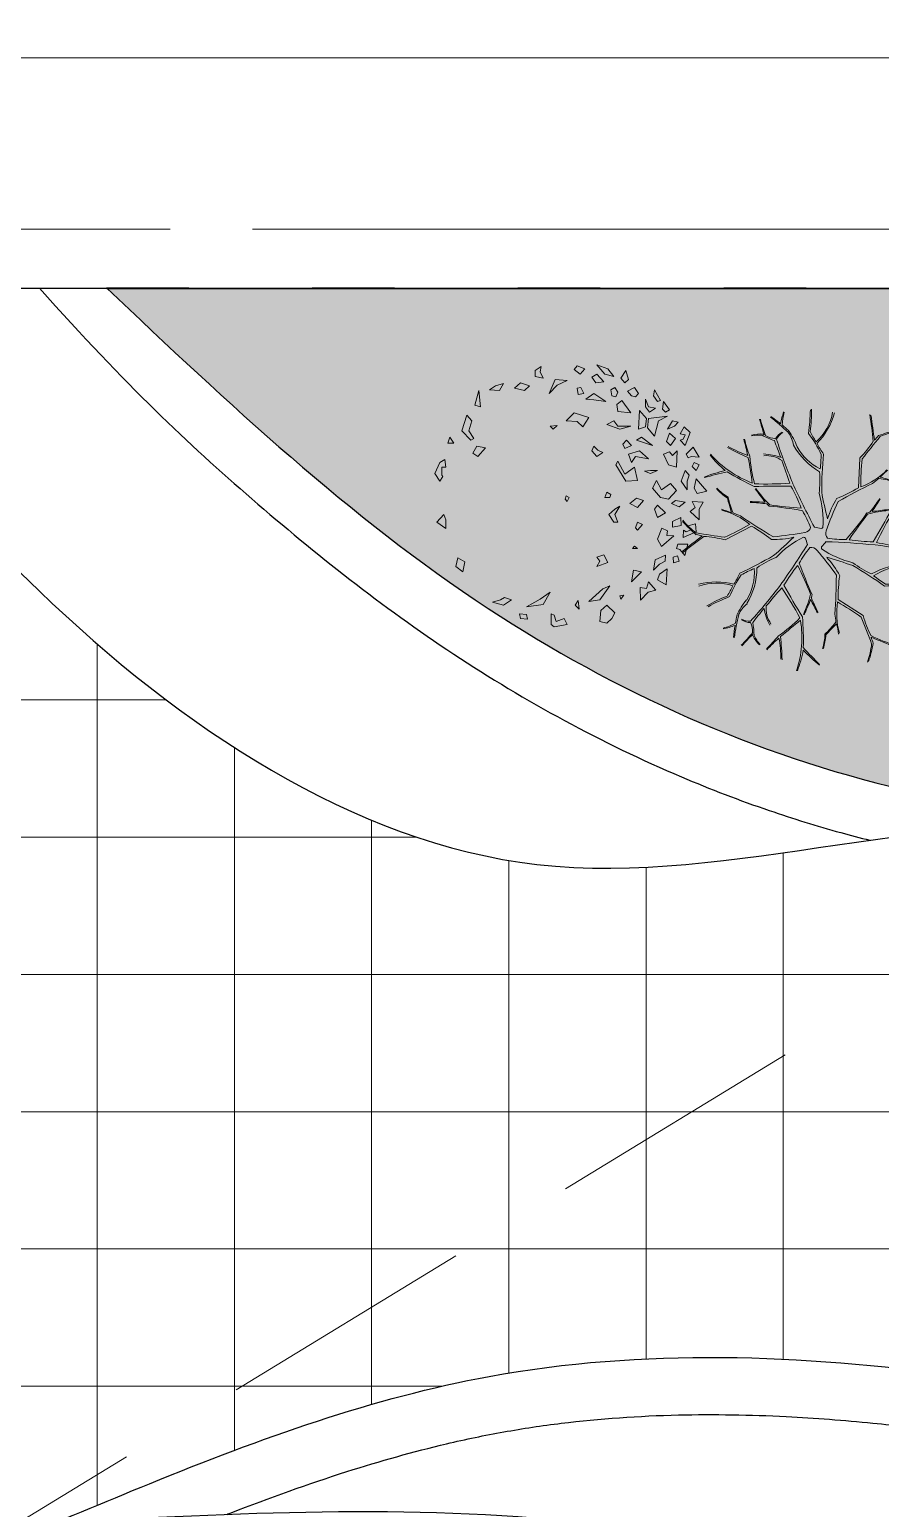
# Model space of a CAD drawing. Header units: inches. Extents: x -12 to 20935469, y -1604 to 24729220.
# Drawn here: x 20889617.7 to 20889692.1, y 24710626.2 to 24710755.5 of the extents above; entities that cross this region are included whole.
import ezdxf

# ---------------------------------------------------------------- set-up
doc = ezdxf.new("R2010")
doc.units = ezdxf.units.IN
doc.header["$LTSCALE"] = 0.03
doc.header["$MEASUREMENT"] = 0
for name, pattern in [('ACAD_ISO03W100', [30, 12, -18]), ('ACAD_ISO08W100', [36, 24, -3, 6, -3]), ('DASHED2', [0.375, 0.25, -0.125])]:
    doc.linetypes.add(name, pattern=pattern)
for name, color, linetype, lineweight in [('dimension', 250, 'Continuous', 0), ('Dot', 253, 'Continuous', 0), ('green_.25', 82, 'Continuous', 0), ('Grid Line', 252, 'Continuous', 18), ('Hatch', 253, 'Continuous', 15), ('hatch-1', 253, 'Continuous', 5), ('ILLUSTR-TREE', 74, 'Continuous', 0), ('wind.', 150, 'Continuous', 20)]:
    doc.layers.add(name, color=color, linetype=linetype, lineweight=lineweight)

# ---------------------------------------------------------------- blocks, each defined once
blk = doc.blocks.new('fff')
at = {"layer": 'Grid Line', "color": 252, "linetype": 'ACAD_ISO08W100', "lineweight": 9, "ltscale": 80, "true_color": 0x939598}
blk.add_line((20833096.95, 24724010.75), (20830726.15, 24724010.75), dxfattribs=at)
blk = doc.blocks.new('GRN1')
at = {"layer": 'ILLUSTR-TREE', "true_color": 0x30441d}
h = blk.add_hatch(color=89, dxfattribs=at)
h.paths.add_polyline_path([(0.2571, -0.0526), (0.2603, -0.0695), (0.2735, -0.0695), (0.2817, -0.0569), (0.2702, -0.059)])
h.paths.add_polyline_path([(0.2406, -0.0821), (0.2308, -0.0927), (0.2357, -0.1137), (0.2472, -0.1011)])
h.paths.add_polyline_path([(0.1897, 0.2148), (0.1848, 0.2064), (0.1914, 0.2), (0.2078, 0.2021)])
h.paths.add_polyline_path([(0.193, 0.1853), (0.1848, 0.1727), (0.1963, 0.1642), (0.2127, 0.1642), (0.1963, 0.1706)])
h.paths.add_polyline_path([(0.1864, 0.1053), (0.2012, 0.1032), (0.2094, 0.1137), (0.1831, 0.1327)])
h.paths.add_polyline_path([(0.2603, 0.0969), (0.2653, 0.0779), (0.285, 0.0611), (0.2768, 0.0842)])
h.paths.add_polyline_path([(0.2078, 0.08), (0.2242, 0.0547), (0.2127, 0.0379), (0.2111, 0.0547)])
h.paths.add_polyline_path([(0.2521, -0.0021), (0.2538, -0.0274), (0.2242, -0.04), (0.2423, -0.0232)])
h.paths.add_polyline_path([(0.2653, 0.0253), (0.2751, 0.0126), (0.2833, 0.019), (0.2768, 0.0358)])
h.paths.add_polyline_path([(0.2373, 0.0274), (0.2357, 0.019), (0.2226, 0.0211), (0.2242, 0.0337)])
h.paths.add_polyline_path([(0.2488, 0.0758), (0.2472, 0.059), (0.2587, 0.0505), (0.2653, 0.0611)])
h.paths.add_polyline_path([(0.2094, 0.1958), (0.2078, 0.1895), (0.2193, 0.1811), (0.2324, 0.1832)])
h.paths.add_polyline_path([(0.2291, 0.1263), (0.2193, 0.1348), (0.2176, 0.1432), (0.2242, 0.1495), (0.2373, 0.1411)])
h.paths.add_polyline_path([(0.2373, 0.099), (0.2275, 0.1053), (0.2176, 0.1011), (0.2193, 0.0927), (0.2324, 0.0905)])
h.paths.add_polyline_path([(0.2538, 0.1284), (0.2472, 0.12), (0.2571, 0.1116), (0.2735, 0.1221)])
h.paths.add_polyline_path([(0.1963, -0.1853), (0.1996, -0.1979), (0.2308, -0.1895)])
h.paths.add_polyline_path([(0.2456, -0.1369), (0.2308, -0.1453), (0.2324, -0.1663), (0.2406, -0.1537)])
h.paths.add_polyline_path([(0.0402, 0.1474), (0.0386, 0.1221), (0.0731, 0.1011), (0.0813, 0.1053), (0.0534, 0.12), (0.0682, 0.1411)])
h.paths.add_polyline_path([(0.0731, 0.278), (0.0616, 0.2716), (0.0698, 0.2632), (0.078, 0.2674)])
h.paths.add_polyline_path([(-0.2275, -0.0884), (-0.2226, -0.0526), (-0.1963, -0.0379), (-0.2111, -0.059)])
h.paths.add_polyline_path([(0.0205, 0.2527), (0.0386, 0.24), (0.0616, 0.2485), (0.0517, 0.2569), (0.0386, 0.2527)])
h.paths.add_polyline_path([(-0.2406, 0.099), (-0.2242, 0.0821), (-0.2357, 0.0695), (-0.2587, 0.0674), (-0.262, 0.0821), (-0.2521, 0.0927)])
h.paths.add_polyline_path([(-0.2324, 0.0232), (-0.2242, 0.0147), (-0.2143, 0.0211)])
h.paths.add_polyline_path([(-0.1307, 0.2358), (-0.1344, 0.2232), (-0.1226, 0.2231), (-0.1198, 0.2319)])
h.paths.add_polyline_path([(-0.1039, 0.2299), (-0.106, 0.2367), (-0.1191, 0.2474), (-0.0951, 0.2536), (-0.0951, 0.2327)])
h.paths.add_polyline_path([(-0.0555, 0.2396), (-0.0585, 0.2217), (-0.0467, 0.2215), (-0.0384, 0.2388)])
h.paths.add_polyline_path([(-0.0771, 0.224), (-0.1, 0.1981), (-0.0846, 0.1897), (-0.0609, 0.1985), (-0.0663, 0.2109), (-0.0766, 0.2096)])
h.paths.add_polyline_path([(-0.216, 0.0442), (-0.2127, 0.0674), (-0.1831, 0.0884), (-0.1897, 0.0737)])
h.paths.add_polyline_path([(-0.1421, 0.0611), (-0.1339, 0.0842), (-0.1174, 0.0758), (-0.1224, 0.0611), (-0.1306, 0.0674)])
h.paths.add_polyline_path([(-0.1812, 0.2081), (-0.1707, 0.1899), (-0.1581, 0.1935), (-0.1472, 0.2104)])
h.paths.add_polyline_path([(-0.2132, 0.1534), (-0.187, 0.1527), (-0.1886, 0.166), (-0.1749, 0.1708), (-0.1924, 0.186), (-0.1969, 0.1696)])
h.paths.add_polyline_path([(-0.15, 0.1808), (-0.1283, 0.1846), (-0.118, 0.2068), (-0.1309, 0.2058), (-0.1372, 0.1936)])
h.paths.add_polyline_path([(-0.1536, 0.1558), (-0.1749, 0.1348), (-0.1503, 0.139)])
h.paths.add_polyline_path([(-0.1043, 0.1474), (-0.1043, 0.1369), (-0.0994, 0.1411)])
h.paths.add_polyline_path([(-0.2028, 0.1179), (-0.2111, 0.1116), (-0.2045, 0.1095)])
h.paths.add_polyline_path([(-0.0205, 0.099), (-0.032, 0.0863), (-0.0485, 0.0969), (-0.0485, 0.1053), (-0.032, 0.099), (-0.014, 0.1095)])
h.paths.add_polyline_path([(0.0189, 0.2295), (0.0008, 0.2127), (0.0041, 0.1958), (0.0238, 0.179), (0.0402, 0.1874), (0.0205, 0.1979), (0.0337, 0.2169)])
h.paths.add_polyline_path([(-0.0287, 0.2064), (-0.0386, 0.1895), (-0.0205, 0.1832), (-0.0123, 0.1895)])
h.paths.add_polyline_path([(-0.0534, 0.1579), (-0.0649, 0.1474), (-0.06, 0.1432), (-0.0485, 0.1474)])
h.paths.add_polyline_path([(0.0178, 0.294), (0.0123, 0.2737), (0.0238, 0.2674), (0.0435, 0.2716)])
h.paths.add_polyline_path([(-0.0435, 0.278), (-0.0255, 0.259), (-0.0172, 0.2695), (-0.0041, 0.2632), (-0.0057, 0.2864), (-0.0205, 0.278)])
h.paths.add_polyline_path([(-0.0808, 0.244), (-0.0685, 0.2712), (-0.0515, 0.2704), (-0.056, 0.254), (-0.0646, 0.2603), (-0.0686, 0.2503), (-0.0653, 0.2447)])
h.paths.add_polyline_path([(0.0041, 0.0021), (-0.0041, -0.0021), (0.0008, -0.0063), (0.0074, -0.0042)])
h.paths.add_polyline_path([(0.0041, 0.0884), (0.0107, 0.0905), (0.0156, 0.0821), (0.0041, 0.0779)])
h.paths.add_polyline_path([(-0.0025, 0.16), (-0.0172, 0.1474), (-0.009, 0.1306), (0.0025, 0.1453)])
h.paths.add_polyline_path([(-0.0057, 0.2485), (-0.0156, 0.2358), (-0.009, 0.219), (-0.0025, 0.2274)])
h.paths.add_polyline_path([(0.0616, 0.1895), (0.055, 0.1748), (0.06, 0.1621), (0.0616, 0.1748)])
h.paths.add_polyline_path([(0.1634, 0.2337), (0.1552, 0.2253), (0.1486, 0.2106), (0.1667, 0.2211)])
h.paths.add_polyline_path([(0.1552, 0.1327), (0.1486, 0.1095), (0.1585, 0.0821), (0.1667, 0.0969), (0.1552, 0.1053)])
h.paths.add_polyline_path([(0.0994, 0.0737), (0.0912, 0.0611), (0.1027, 0.0505), (0.1125, 0.0547), (0.1043, 0.0632)])
h.paths.add_polyline_path([(0.1569, -0.0232), (0.1486, -0.0316), (0.1552, -0.0379)])
h.paths.add_polyline_path([(0.1536, 0.0316), (0.1651, 0.019), (0.1667, -0.0042), (0.1831, 0.0126), (0.1733, 0.0442)])
h.paths.add_polyline_path([(0.1027, 0.2316), (0.0682, 0.2295), (0.0731, 0.2127), (0.0961, 0.2021), (0.101, 0.2148), (0.0928, 0.2211)])
h.paths.add_polyline_path([(0.1289, 0.2274), (0.1142, 0.2169), (0.1224, 0.2085), (0.1404, 0.2148)])
h.paths.add_polyline_path([(0.0862, 0.1706), (0.0912, 0.1432), (0.078, 0.1348), (0.0961, 0.1284), (0.1027, 0.1516)])
h.paths.add_polyline_path([(0.1339, 0.1832), (0.1667, 0.1916), (0.1766, 0.2106), (0.1716, 0.1706), (0.1519, 0.1685)])
h.paths.add_polyline_path([(0.1257, 0.1453), (0.1142, 0.179), (0.1322, 0.1558)])
h.paths.add_polyline_path([(0.1536, 0.1642), (0.1486, 0.1495), (0.1881, 0.1516), (0.1716, 0.1663)])
h.paths.add_polyline_path([(0.1142, 0.1348), (0.1076, 0.12), (0.1174, 0.1158), (0.1257, 0.1242)])
h.paths.add_polyline_path([(0.0879, 0.2548), (0.0912, 0.2611), (0.0895, 0.278), (0.1109, 0.2653), (0.0961, 0.2506)])
h.paths.add_polyline_path([(0.1142, 0.2485), (0.1421, 0.259), (0.1536, 0.2464), (0.1388, 0.2379), (0.1371, 0.2485), (0.1273, 0.2443), (0.1257, 0.2379)])
h.paths.add_polyline_path([(-0.2521, -0.0084), (-0.2653, -0.0021), (-0.2702, -0.0295), (-0.2653, -0.0358), (-0.2423, -0.0358), (-0.2456, -0.0295), (-0.2587, -0.0253)])
h.paths.add_polyline_path([(-0.2538, -0.0863), (-0.2439, -0.0884), (-0.2423, -0.1032), (-0.2521, -0.1011)])
h.paths.add_polyline_path([(0.055, -0.2822), (0.0386, -0.2716), (0.0485, -0.2653), (0.0517, -0.2674), (0.0682, -0.2674), (0.0682, -0.259), (0.0846, -0.2611), (0.078, -0.2716)])
h.paths.add_polyline_path([(-0.1322, -0.219), (-0.1536, -0.2232), (-0.1421, -0.2379), (-0.124, -0.2337)])
h.paths.add_polyline_path([(-0.2176, -0.16), (-0.2242, -0.1369), (-0.2127, -0.12), (-0.2078, -0.1348), (-0.2127, -0.1432)])
h.paths.add_polyline_path([(-0.0485, -0.278), (-0.0616, -0.259), (-0.0435, -0.259), (-0.032, -0.2632)])
h.paths.add_polyline_path([(0.1289, -0.2), (0.1257, -0.2064), (0.1454, -0.2253), (0.1782, -0.2148), (0.1667, -0.2043), (0.1454, -0.2106)])
h.paths.add_polyline_path([(0.1191, -0.2548), (0.1322, -0.2506), (0.1191, -0.2422)])
h.paths.add_polyline_path([(0.1092, -0.1748), (0.0912, -0.1916), (0.0977, -0.2021), (0.1125, -0.1937)])
at = {"layer": 'ILLUSTR-TREE', "color": 89, "true_color": 0x30441d}
for p, q in [((-0.0057, 0.2864), (-0.0205, 0.278)), ((-0.0041, 0.2632), (-0.0057, 0.2864)), ((0.0178, 0.294), (0.0123, 0.2737)), ((0.0435, 0.2716), (0.0178, 0.294)), ((-0.1191, 0.2474), (-0.0951, 0.2536)), ((-0.0951, 0.2536), (-0.0951, 0.2327)), ((-0.0808, 0.244), (-0.0685, 0.2712)), ((-0.0646, 0.2603), (-0.0686, 0.2503)), ((-0.0685, 0.2712), (-0.0515, 0.2704)), ((-0.056, 0.254), (-0.0646, 0.2603)), ((-0.0515, 0.2704), (-0.056, 0.254)), ((-0.0205, 0.278), (-0.0435, 0.278)), ((-0.0435, 0.278), (-0.0255, 0.259)), ((-0.0255, 0.259), (-0.0172, 0.2695)), ((-0.0172, 0.2695), (-0.0041, 0.2632)), ((0.0123, 0.2737), (0.0238, 0.2674)), ((0.0386, 0.2527), (0.0205, 0.2527)), ((0.0205, 0.2527), (0.0386, 0.24)), ((0.0238, 0.2674), (0.0435, 0.2716)), ((0.0517, 0.2569), (0.0386, 0.2527)), ((0.0616, 0.2485), (0.0517, 0.2569)), ((0.0731, 0.278), (0.0616, 0.2716)), ((0.0616, 0.2716), (0.0698, 0.2632)), ((0.0698, 0.2632), (0.078, 0.2674)), ((0.078, 0.2674), (0.0731, 0.278)), ((0.0879, 0.2548), (0.0912, 0.2611)), ((0.0961, 0.2506), (0.0879, 0.2548)), ((0.0895, 0.278), (0.1109, 0.2653)), ((0.0912, 0.2611), (0.0895, 0.278)), ((0.1109, 0.2653), (0.0961, 0.2506)), ((0.1142, 0.2485), (0.1421, 0.259)), ((0.1421, 0.259), (0.1536, 0.2464)), ((-0.1307, 0.2358), (-0.1344, 0.2232)), ((-0.1344, 0.2232), (-0.1226, 0.2231)), ((-0.1198, 0.2319), (-0.1307, 0.2358)), ((-0.1226, 0.2231), (-0.1198, 0.2319)), ((-0.106, 0.2367), (-0.1191, 0.2474)), ((-0.1039, 0.2299), (-0.106, 0.2367)), ((-0.0951, 0.2327), (-0.1039, 0.2299)), ((-0.0771, 0.224), (-0.1, 0.1981)), ((-0.0653, 0.2447), (-0.0808, 0.244)), ((-0.0766, 0.2096), (-0.0771, 0.224)), ((-0.0686, 0.2503), (-0.0653, 0.2447)), ((-0.0555, 0.2396), (-0.0585, 0.2217)), ((-0.0585, 0.2217), (-0.0467, 0.2215)), ((-0.0384, 0.2388), (-0.0555, 0.2396)), ((-0.0467, 0.2215), (-0.0384, 0.2388)), ((-0.0057, 0.2485), (-0.0156, 0.2358)), ((-0.0156, 0.2358), (-0.009, 0.219)), ((-0.009, 0.219), (-0.0025, 0.2274)), ((-0.0025, 0.2274), (-0.0057, 0.2485)), ((0.0189, 0.2295), (0.0008, 0.2127)), ((0.0337, 0.2169), (0.0189, 0.2295)), ((0.0386, 0.24), (0.0616, 0.2485)), ((0.1027, 0.2316), (0.0682, 0.2295)), ((0.0682, 0.2295), (0.0731, 0.2127)), ((0.0928, 0.2211), (0.1027, 0.2316)), ((0.101, 0.2148), (0.0928, 0.2211)), ((0.1257, 0.2379), (0.1142, 0.2485)), ((0.1289, 0.2274), (0.1142, 0.2169)), ((0.1273, 0.2443), (0.1257, 0.2379)), ((0.1371, 0.2485), (0.1273, 0.2443)), ((0.1404, 0.2148), (0.1289, 0.2274)), ((0.1388, 0.2379), (0.1371, 0.2485)), ((0.1536, 0.2464), (0.1388, 0.2379)), ((0.1552, 0.2253), (0.1486, 0.2106)), ((0.1486, 0.2106), (0.1667, 0.2211)), ((0.1634, 0.2337), (0.1552, 0.2253)), ((0.1667, 0.2211), (0.1634, 0.2337)), ((-0.1472, 0.2104), (-0.1812, 0.2081)), ((-0.1812, 0.2081), (-0.1707, 0.1899)), ((-0.1707, 0.1899), (-0.1581, 0.1935)), ((-0.1581, 0.1935), (-0.1472, 0.2104)), ((-0.1372, 0.1936), (-0.15, 0.1808)), ((-0.1309, 0.2058), (-0.1372, 0.1936)), ((-0.118, 0.2068), (-0.1309, 0.2058)), ((-0.1283, 0.1846), (-0.118, 0.2068)), ((-0.1, 0.1981), (-0.0846, 0.1897)), ((-0.0846, 0.1897), (-0.0609, 0.1985)), ((-0.0663, 0.2109), (-0.0766, 0.2096)), ((-0.0609, 0.1985), (-0.0663, 0.2109)), ((-0.0287, 0.2064), (-0.0386, 0.1895)), ((-0.0386, 0.1895), (-0.0205, 0.1832)), ((-0.0123, 0.1895), (-0.0287, 0.2064)), ((-0.0205, 0.1832), (-0.0123, 0.1895)), ((0.0008, 0.2127), (0.0041, 0.1958)), ((0.0041, 0.1958), (0.0238, 0.179)), ((0.0205, 0.1979), (0.0337, 0.2169)), ((0.0402, 0.1874), (0.0205, 0.1979)), ((0.0616, 0.1895), (0.055, 0.1748)), ((0.0616, 0.1748), (0.0616, 0.1895)), ((0.0731, 0.2127), (0.0961, 0.2021)), ((0.0961, 0.2021), (0.101, 0.2148)), ((0.1142, 0.2169), (0.1224, 0.2085)), ((0.1224, 0.2085), (0.1404, 0.2148)), ((0.1339, 0.1832), (0.1667, 0.1916)), ((0.1667, 0.1916), (0.1766, 0.2106)), ((0.1766, 0.2106), (0.1716, 0.1706)), ((0.1897, 0.2148), (0.1848, 0.2064)), ((0.1848, 0.2064), (0.1914, 0.2)), ((0.2078, 0.2021), (0.1897, 0.2148)), ((0.1914, 0.2), (0.2078, 0.2021)), ((0.2094, 0.1958), (0.2078, 0.1895)), ((0.2078, 0.1895), (0.2193, 0.1811)), ((0.2324, 0.1832), (0.2094, 0.1958)), ((-0.1969, 0.1696), (-0.2132, 0.1534)), ((-0.1924, 0.186), (-0.1969, 0.1696)), ((-0.1749, 0.1708), (-0.1924, 0.186)), ((-0.1886, 0.166), (-0.1749, 0.1708)), ((-0.187, 0.1527), (-0.1886, 0.166)), ((-0.15, 0.1808), (-0.1283, 0.1846)), ((-0.0534, 0.1579), (-0.0649, 0.1474)), ((-0.0485, 0.1474), (-0.0534, 0.1579)), ((-0.0025, 0.16), (-0.0172, 0.1474)), ((0.0025, 0.1453), (-0.0025, 0.16)), ((0.0238, 0.179), (0.0402, 0.1874)), ((0.055, 0.1748), (0.06, 0.1621)), ((0.06, 0.1621), (0.0616, 0.1748)), ((0.1027, 0.1516), (0.0862, 0.1706)), ((0.0862, 0.1706), (0.0912, 0.1432)), ((0.1142, 0.179), (0.1322, 0.1558)), ((0.1257, 0.1453), (0.1142, 0.179)), ((0.1519, 0.1685), (0.1339, 0.1832)), ((0.1536, 0.1642), (0.1486, 0.1495)), ((0.1716, 0.1706), (0.1519, 0.1685)), ((0.1716, 0.1663), (0.1536, 0.1642)), ((0.1881, 0.1516), (0.1716, 0.1663)), ((0.193, 0.1853), (0.1848, 0.1727)), ((0.1848, 0.1727), (0.1963, 0.1642)), ((0.1963, 0.1706), (0.193, 0.1853)), ((0.2127, 0.1642), (0.1963, 0.1706)), ((0.1963, 0.1642), (0.2127, 0.1642)), ((0.2193, 0.1811), (0.2324, 0.1832)), ((-0.2132, 0.1534), (-0.187, 0.1527)), ((-0.1536, 0.1558), (-0.1749, 0.1348)), ((-0.1749, 0.1348), (-0.1503, 0.139)), ((-0.1503, 0.139), (-0.1536, 0.1558)), ((-0.0994, 0.1411), (-0.1043, 0.1474)), ((-0.1043, 0.1474), (-0.1043, 0.1369)), ((-0.1043, 0.1369), (-0.0994, 0.1411)), ((-0.0649, 0.1474), (-0.06, 0.1432)), ((-0.06, 0.1432), (-0.0485, 0.1474)), ((-0.0172, 0.1474), (-0.009, 0.1306)), ((-0.009, 0.1306), (0.0025, 0.1453)), ((0.0402, 0.1474), (0.0386, 0.1221)), ((0.0682, 0.1411), (0.0402, 0.1474)), ((0.0534, 0.12), (0.0682, 0.1411)), ((0.0912, 0.1432), (0.078, 0.1348)), ((0.078, 0.1348), (0.0961, 0.1284)), ((0.0961, 0.1284), (0.1027, 0.1516)), ((0.1142, 0.1348), (0.1076, 0.12)), ((0.1257, 0.1242), (0.1142, 0.1348)), ((0.1322, 0.1558), (0.1257, 0.1453)), ((0.1486, 0.1495), (0.1881, 0.1516)), ((0.1552, 0.1327), (0.1486, 0.1095)), ((0.1552, 0.1053), (0.1552, 0.1327)), ((0.2094, 0.1137), (0.1831, 0.1327)), ((0.1831, 0.1327), (0.1864, 0.1053)), ((0.2176, 0.1432), (0.2242, 0.1495)), ((0.2193, 0.1348), (0.2176, 0.1432)), ((0.2291, 0.1263), (0.2193, 0.1348)), ((0.2242, 0.1495), (0.2373, 0.1411)), ((0.2373, 0.1411), (0.2291, 0.1263)), ((0.2538, 0.1284), (0.2472, 0.12)), ((0.2735, 0.1221), (0.2538, 0.1284)), ((-0.2521, 0.0927), (-0.2406, 0.099)), ((-0.2406, 0.099), (-0.2242, 0.0821)), ((-0.2028, 0.1179), (-0.2111, 0.1116)), ((-0.2111, 0.1116), (-0.2045, 0.1095)), ((-0.2045, 0.1095), (-0.2028, 0.1179)), ((-0.0485, 0.1053), (-0.032, 0.099)), ((-0.0485, 0.0969), (-0.0485, 0.1053)), ((-0.032, 0.0863), (-0.0485, 0.0969)), ((-0.032, 0.099), (-0.014, 0.1095)), ((-0.0205, 0.099), (-0.032, 0.0863)), ((-0.014, 0.1095), (-0.0205, 0.099)), ((0.0386, 0.1221), (0.0731, 0.1011)), ((0.0813, 0.1053), (0.0534, 0.12)), ((0.0731, 0.1011), (0.0813, 0.1053)), ((0.1076, 0.12), (0.1174, 0.1158)), ((0.1174, 0.1158), (0.1257, 0.1242)), ((0.1486, 0.1095), (0.1585, 0.0821)), ((0.1667, 0.0969), (0.1552, 0.1053)), ((0.1585, 0.0821), (0.1667, 0.0969)), ((0.1864, 0.1053), (0.2012, 0.1032)), ((0.2012, 0.1032), (0.2094, 0.1137)), ((0.2275, 0.1053), (0.2176, 0.1011)), ((0.2176, 0.1011), (0.2193, 0.0927)), ((0.2373, 0.099), (0.2275, 0.1053)), ((0.2324, 0.0905), (0.2373, 0.099)), ((0.2472, 0.12), (0.2571, 0.1116)), ((0.2571, 0.1116), (0.2735, 0.1221)), ((0.2768, 0.0842), (0.2603, 0.0969)), ((0.2603, 0.0969), (0.2653, 0.0779)), ((-0.262, 0.0821), (-0.2521, 0.0927)), ((-0.2587, 0.0674), (-0.262, 0.0821)), ((-0.2357, 0.0695), (-0.2587, 0.0674)), ((-0.2242, 0.0821), (-0.2357, 0.0695)), ((-0.1897, 0.0737), (-0.216, 0.0442)), ((-0.216, 0.0442), (-0.2127, 0.0674)), ((-0.2127, 0.0674), (-0.1831, 0.0884)), ((-0.1831, 0.0884), (-0.1897, 0.0737)), ((-0.1421, 0.0611), (-0.1339, 0.0842)), ((-0.1306, 0.0674), (-0.1421, 0.0611)), ((-0.1339, 0.0842), (-0.1174, 0.0758)), ((-0.1224, 0.0611), (-0.1306, 0.0674)), ((-0.1174, 0.0758), (-0.1224, 0.0611)), ((0.0041, 0.0884), (0.0107, 0.0905)), ((0.0041, 0.0779), (0.0041, 0.0884)), ((0.0156, 0.0821), (0.0041, 0.0779)), ((0.0107, 0.0905), (0.0156, 0.0821)), ((0.0994, 0.0737), (0.0912, 0.0611)), ((0.1043, 0.0632), (0.0994, 0.0737)), ((0.1125, 0.0547), (0.1043, 0.0632)), ((0.2111, 0.0547), (0.2078, 0.08)), ((0.2078, 0.08), (0.2242, 0.0547)), ((0.2193, 0.0927), (0.2324, 0.0905)), ((0.2488, 0.0758), (0.2472, 0.059)), ((0.2653, 0.0611), (0.2488, 0.0758)), ((0.2653, 0.0779), (0.285, 0.0611)), ((0.285, 0.0611), (0.2768, 0.0842)), ((0.0912, 0.0611), (0.1027, 0.0505)), ((0.1027, 0.0505), (0.1125, 0.0547)), ((0.1733, 0.0442), (0.1536, 0.0316)), ((0.1536, 0.0316), (0.1651, 0.019)), ((0.1831, 0.0126), (0.1733, 0.0442)), ((0.2127, 0.0379), (0.2111, 0.0547)), ((0.2242, 0.0547), (0.2127, 0.0379)), ((0.2226, 0.0211), (0.2242, 0.0337)), ((0.2242, 0.0337), (0.2373, 0.0274)), ((0.2472, 0.059), (0.2587, 0.0505)), ((0.2587, 0.0505), (0.2653, 0.0611)), ((0.2768, 0.0358), (0.2653, 0.0253)), ((0.2833, 0.019), (0.2768, 0.0358)), ((-0.2143, 0.0211), (-0.2324, 0.0232)), ((-0.2324, 0.0232), (-0.2242, 0.0147)), ((-0.2242, 0.0147), (-0.2143, 0.0211)), ((0.0041, 0.0021), (-0.0041, -0.0021)), ((0.0074, -0.0042), (0.0041, 0.0021)), ((0.1651, 0.019), (0.1667, -0.0042)), ((0.1667, -0.0042), (0.1831, 0.0126)), ((0.2357, 0.019), (0.2226, 0.0211)), ((0.2373, 0.0274), (0.2357, 0.019)), ((0.2653, 0.0253), (0.2751, 0.0126)), ((0.2751, 0.0126), (0.2833, 0.019)), ((-0.2653, -0.0021), (-0.2702, -0.0295)), ((-0.2702, -0.0295), (-0.2653, -0.0358)), ((-0.2521, -0.0084), (-0.2653, -0.0021)), ((-0.2587, -0.0253), (-0.2521, -0.0084)), ((-0.2456, -0.0295), (-0.2587, -0.0253)), ((-0.2423, -0.0358), (-0.2456, -0.0295)), ((-0.0041, -0.0021), (0.0008, -0.0063)), ((0.0008, -0.0063), (0.0074, -0.0042)), ((0.1569, -0.0232), (0.1486, -0.0316)), ((0.1552, -0.0379), (0.1569, -0.0232)), ((0.2242, -0.04), (0.2423, -0.0232)), ((0.2538, -0.0274), (0.2242, -0.04)), ((0.2423, -0.0232), (0.2521, -0.0021)), ((0.2521, -0.0021), (0.2538, -0.0274)), ((-0.2653, -0.0358), (-0.2423, -0.0358)), ((-0.2275, -0.0884), (-0.2226, -0.0526)), ((-0.2111, -0.059), (-0.2275, -0.0884)), ((-0.2226, -0.0526), (-0.1963, -0.0379)), ((-0.1963, -0.0379), (-0.2111, -0.059)), ((0.1486, -0.0316), (0.1552, -0.0379)), ((0.2702, -0.059), (0.2571, -0.0526)), ((0.2571, -0.0526), (0.2603, -0.0695)), ((0.2817, -0.0569), (0.2702, -0.059)), ((0.2735, -0.0695), (0.2817, -0.0569)), ((-0.2521, -0.1011), (-0.2538, -0.0863)), ((-0.2538, -0.0863), (-0.2439, -0.0884)), ((-0.2439, -0.0884), (-0.2423, -0.1032)), ((0.2406, -0.0821), (0.2308, -0.0927)), ((0.2308, -0.0927), (0.2357, -0.1137)), ((0.2472, -0.1011), (0.2406, -0.0821)), ((0.2603, -0.0695), (0.2735, -0.0695)), ((-0.2423, -0.1032), (-0.2521, -0.1011)), ((-0.2242, -0.1369), (-0.2127, -0.12)), ((-0.2127, -0.12), (-0.2078, -0.1348)), ((0.2357, -0.1137), (0.2472, -0.1011)), ((-0.2176, -0.16), (-0.2242, -0.1369)), ((-0.2127, -0.1432), (-0.2176, -0.16)), ((-0.2078, -0.1348), (-0.2127, -0.1432)), ((0.2456, -0.1369), (0.2308, -0.1453)), ((0.2308, -0.1453), (0.2324, -0.1663)), ((0.2324, -0.1663), (0.2406, -0.1537)), ((0.2406, -0.1537), (0.2456, -0.1369)), ((0.1092, -0.1748), (0.0912, -0.1916)), ((0.1125, -0.1937), (0.1092, -0.1748)), ((0.2308, -0.1895), (0.1963, -0.1853)), ((0.1963, -0.1853), (0.1996, -0.1979)), ((-0.1322, -0.219), (-0.1536, -0.2232)), ((-0.124, -0.2337), (-0.1322, -0.219)), ((0.0912, -0.1916), (0.0977, -0.2021)), ((0.0977, -0.2021), (0.1125, -0.1937)), ((0.1289, -0.2), (0.1257, -0.2064)), ((0.1257, -0.2064), (0.1454, -0.2253)), ((0.1454, -0.2106), (0.1289, -0.2)), ((0.1667, -0.2043), (0.1454, -0.2106)), ((0.1454, -0.2253), (0.1782, -0.2148)), ((0.1782, -0.2148), (0.1667, -0.2043)), ((0.1996, -0.1979), (0.2308, -0.1895)), ((-0.1536, -0.2232), (-0.1421, -0.2379)), ((-0.1421, -0.2379), (-0.124, -0.2337)), ((0.1191, -0.2422), (0.1191, -0.2548)), ((0.1322, -0.2506), (0.1191, -0.2422)), ((0.1191, -0.2548), (0.1322, -0.2506)), ((-0.0616, -0.259), (-0.0435, -0.259)), ((-0.0485, -0.278), (-0.0616, -0.259)), ((-0.032, -0.2632), (-0.0485, -0.278)), ((-0.0435, -0.259), (-0.032, -0.2632)), ((0.0386, -0.2716), (0.0485, -0.2653)), ((0.055, -0.2822), (0.0386, -0.2716)), ((0.0485, -0.2653), (0.0517, -0.2674)), ((0.0517, -0.2674), (0.0682, -0.2674)), ((0.078, -0.2716), (0.055, -0.2822)), ((0.0682, -0.259), (0.0846, -0.2611)), ((0.0682, -0.2674), (0.0682, -0.259)), ((0.0846, -0.2611), (0.078, -0.2716))]:
    blk.add_line(p, q, dxfattribs=at)
blk = doc.blocks.new('T13')
for p, q in [((0.428, 0.593), (0.428, 0.593)), ((0.564, 0.201), (0.708, 0.425)), ((-0.438, 0.382), (-0.704, 0.395)), ((-0.709, 0.069), (-0.709, 0.068)), ((0.313, -0.654), (0.314, -0.654))]:
    blk.add_line(p, q)
blk.add_lwpolyline([(0.427, -1.05, -0.126142), (0.426, -0.734, 0.03539), (0.327, -0.681, 0.025442), (0.171, -0.378, 0.018467), (0.006, -0.197, -0.070709), (0.025, -0.398, 0.036684), (-0.094, -0.576), (0.029, -0.813, 0.055374), (-0.001, -1.003, 0.015419), (0.146, -1.196, 0.015419)], format="xyb")
for centre, radius, start, end in [((0.544, 1.271), 0.997, 188.7058, 199.8279), ((0.487, 1.309), 0.939, 191.4363, 219.4054), ((2.092, 2.555), 2.776, 211.5979, 215.8713), ((0.608, 1.597), 0.999, 209.5693, 220.5893), ((-1.992, 1.559), 1.94, 341.6031, 346.0626), ((1.959, 0.54), 2.134, 165.0867, 169.3971), ((-0.172, 0.689), 0.417, 57.2831, 70.5415), ((-0.101, 0.801), 0.295, 55.7919, 76.1738), ((-2.445, 1.733), 2.609, 344.4829, 347.6524), ((1.593, 0.768), 1.537, 164.7926, 170.4991), ((-1.853, 0.308), 2.214, 16.7515, 22.1702), ((-1.336, 0.436), 1.696, 21.0828, 24.7967), ((1.08, 0.32), 1.105, 133.2252, 138.9211), ((0.637, 0.8), 0.446, 134.2559, 149.009), ((-0.867, -0.717), 1.716, 73.986, 80.5441), ((-1.66, -3.154), 4.262, 72.5672, 75.4116), ((-4.885, 2.598), 5.014, 337.9162, 340.5525), ((1.254, 0.291), 1.533, 155.2685, 164.6643), ((0.545, 1.325), 0.568, 210.069, 222.0712), ((0.275, 1.142), 0.231, 204.7952, 206.8355), ((-0.132, 0.758), 0.348, 54.0156, 54.654), ((4.614, -0.037), 4.575, 167.6308, 172.856), ((0.255, 1.121), 0.203, 209.038, 235.4044), ((-7.207, 2.044), 7.413, 350.2155, 351.4641), ((0.215, 0.819), 0.155, 87.3146, 119.155), ((0.229, 0.82), 0.148, 91.5584, 124.1588), ((-0.004, 0.92), 0.273, 339.3563, 5.467), ((0.931, 1.199), 0.697, 194.0874, 200.3062), ((-0.322, 0.9), 0.603, 349.9787, 5.4953), ((-1.136, 2.054), 1.969, 322.1847, 328.3706), ((-0.499, 1.607), 1.205, 321.3001, 330.841), ((-0.115, 0.911), 0.434, 190.6007, 207.3466), ((-0.185, 0.898), 0.356, 190.4335, 211.331), ((2.195, 2.326), 2.94, 208.7548, 214.1059), ((-0.133, 0.647), 0.251, 24.7539, 64.6899), ((-0.348, 0.394), 0.593, 40.7586, 56.4721), ((0.897, 0.817), 0.645, 179.3917, 209.4521), ((-0.7, 0.704), 1.129, 356.076, 7.2625), ((0.982, 0.806), 0.543, 174.9586, 186.2056), ((0.268, 1.342), 0.636, 285.7899, 314.5476), ((0.345, 1.206), 0.469, 281.9294, 319.6866), ((0.284, 0.99), 1.264, 192.0056, 199.7094), ((-0.29, 0.846), 0.664, 189.447, 203.9688), ((-7.954, 2.442), 7.652, 345.8988, 346.931), ((0.332, 0.449), 0.862, 162.2444, 171.9735), ((-2.88, -4.306), 5.64, 58.7399, 62.0811), ((1.461, 3.425), 3.207, 238.3111, 243.9484), ((-7.207, 2.044), 7.413, 348.3218, 349.9921), ((0.756, 0.787), 0.485, 179.0591, 213.5916), ((1.238, 0.699), 0.797, 177.7287, 185.8361), ((-2.696, 2.116), 3.934, 335.6554, 339.189), ((-16.294, 7.516), 18.574, 337.7977, 338.5026), ((-1.361, -0.003), 0.727, 46.8401, 51.2834), ((7.521, 10.863), 13.291, 230.7052, 231.8125), ((-1.049, 0.176), 0.646, 20.6684, 45.6115), ((-0.021, 1.104), 0.734, 218.4282, 225.7889), ((0.143, 1.028), 0.808, 214.5859, 219.8976), ((-1.14, -0.69), 1.494, 51.9536, 57.6458), ((-2.181, -2.425), 3.524, 56.2728, 58.4632), ((9.351, 1.792), 9.661, 186.7632, 187.6443), ((0.695, 0.725), 0.932, 184.3684, 196.1636), ((9.043, -0.28), 9.005, 174.8238, 177.6274), ((3.164, -1.329), 3.345, 144.4125, 150.2422), ((-1.673, 1.981), 2.498, 324.16, 327.1682), ((-0.466, -3.399), 3.934, 95.6554, 99.189), ((1.657, -17.875), 18.574, 97.7977, 98.5026), ((-1.324, -0.218), 0.871, 44.6875, 57.3652), ((-0.449, 3.055), 2.651, 264.6412, 270.0914), ((3.652, 2.474), 4.572, 205.4372, 209.8163), ((3.15, 1.541), 3.531, 197.3863, 197.8324), ((-2.549, -2.784), 3.998, 49.8987, 54.2252), ((1.705, 2.857), 3.058, 231.4605, 236.7593), ((-1.625, 0.542), 1.672, 351.6597, 359.072), ((-0.503, 0.894), 0.926, 322.7918, 334.8087), ((2.884, -1.126), 2.651, 144.6412, 150.0914), ((0.487, 1.268), 0.871, 284.6875, 297.3652), ((5.661, -11.931), 13.291, 110.7052, 111.8125), ((0.692, 1.193), 0.727, 286.8401, 291.2834), ((0.73, -0.728), 1.264, 72.0056, 79.7094), ((0.892, -0.159), 0.664, 69.447, 83.9688), ((-1.694, -0.357), 1.458, 22.0617, 30.4653), ((-0.983, 0.266), 1.01, 350.8974, 0.4845), ((-0.595, 0.53), 0.852, 325.9263, 346.7063), ((3.383, -0.792), 3.319, 160.2028, 164.4346), ((-1.199, -0.31), 0.469, 41.9294, 79.6866), ((-1.278, -0.445), 0.636, 45.7899, 74.5476), ((0.045, 0.794), 0.718, 237.2581, 253.4365), ((1.067, 3.242), 3.341, 245.5712, 250.4573), ((2.289, -2.532), 3.341, 125.5712, 130.4573), ((0.68, -0.423), 0.718, 117.2581, 133.4365), ((0.331, -4.387), 4.572, 85.4372, 89.8163), ((0.552, 1.659), 1.458, 262.0617, 270.4653), ((0.691, 0.834), 0.646, 260.6684, 285.6115), ((0.833, -0.625), 0.808, 94.5859, 99.8976), ((0.237, -0.499), 0.862, 42.2444, 51.9735), ((0.981, -0.521), 0.734, 98.4282, 105.7889), ((6.106, 5.68), 7.652, 225.8988, 226.931), ((-1.171, 0.442), 0.543, 294.9586, 306.2056), ((-0.241, -0.964), 1.129, 116.076, 127.2625), ((-1.206, 0.717), 0.797, 297.7287, 305.8361), ((-1.137, 0.362), 0.645, 299.3917, 329.4521), ((-1.041, 0.256), 0.485, 299.0591, 333.5916), ((-0.413, 3.399), 3.345, 264.4125, 270.2422), ((-0.861, -2.445), 2.498, 84.16, 87.1682), ((-0.504, -0.889), 0.926, 82.7918, 94.8087), ((-0.987, 3.32), 3.319, 280.2028, 284.4346), ((-0.143, -0.786), 0.852, 85.9263, 106.7063), ((0.186, -0.04), 0.272, 161.0905, 174.0917), ((-0.115, 0.03), 0.047, 22.2078, 46.2598), ((-0.027, 0.15), 0.0608, 247.4125, 313.0745), ((-0.114, -0.128), 0.272, 41.0905, 54.0917), ((0.098, 0.098), 0.047, 262.2078, 286.2598), ((0.156, -0.038), 0.0587, 126.0856, 194.4014), ((-0.014, 1.345), 1.494, 291.9536, 297.6458), ((-0.995, 3.114), 3.524, 296.2728, 298.4632), ((0.884, -0.275), 0.356, 70.4335, 91.331), ((0.861, -0.343), 0.434, 70.6007, 87.3466), ((-1.888, 3.027), 4.262, 312.5672, 315.4116), ((-0.173, 1.123), 1.716, 313.986, 320.5441), ((-1.124, -1.242), 1.205, 81.3001, 90.841), ((-1.192, -2.016), 1.969, 82.1847, 88.3706), ((-4.26, 7.966), 9.005, 294.8238, 297.6274), ((0.361, -1.684), 1.672, 111.6597, 119.072), ((-3.308, 0.042), 3.058, 351.4605, 356.7593), ((3.704, -0.821), 3.998, 169.8987, 174.2252), ((0.28, -0.99), 1.01, 110.8974, 120.4845), ((-0.092, -0.099), 0.0543, 2.868, 77.619), ((-3.323, -0.703), 3.341, 5.5712, 10.4573), ((0.05, -0.12), 0.047, 142.2078, 166.2598), ((0.771, 0.264), 0.852, 205.9263, 226.7063), ((-0.04, 0.175), 0.272, 281.0905, 294.0917), ((-4.75, -7.679), 9.005, 54.8238, 57.6274), ((0.736, 0.731), 1.01, 230.8974, 240.4845), ((-1.123, 3.612), 3.998, 289.8987, 294.2252), ((1.636, -2.892), 3.058, 111.4605, 116.7593), ((-2.275, 4.66), 5.64, 298.7399, 302.0811), ((0.294, -0.951), 0.932, 64.3684, 76.1636), ((-0.226, -3.485), 3.531, 77.3863, 77.8324), ((-3.11, -8.981), 9.661, 66.7632, 67.6443), ((0.931, -3.051), 2.94, 88.7548, 94.1059), ((0.905, -1.063), 0.939, 71.4363, 99.4054), ((0.843, -1.094), 0.997, 68.7058, 79.8279), ((0.678, -1.764), 2.214, 136.7515, 142.1702), ((-1.486, 0.201), 0.697, 314.0874, 320.3062), ((-0.6, -0.734), 0.603, 109.9787, 125.4953), ((-0.776, -0.469), 0.273, 99.3563, 125.467), ((-2.257, 4.009), 4.575, 287.6308, 292.856), ((1.852, -7.27), 7.413, 108.3218, 109.9921), ((-3.678, -0.454), 3.207, 358.3111, 3.9484), ((5.188, -0.347), 5.64, 178.7399, 182.0811), ((1.296, 1.149), 1.672, 231.6597, 239.072), ((2.25, -2.965), 3.207, 118.3111, 123.9484), ((-0.361, -1.219), 1.533, 35.2685, 44.6643), ((4.706, 2.945), 5.014, 217.9162, 220.5525), ((-0.799, 0.769), 1.105, 253.2252, 258.9211), ((-0.993, 0.146), 0.446, 254.2559, 269.009), ((0.309, -1.38), 1.696, 141.0828, 144.7967), ((-0.798, -0.229), 0.155, 207.3146, 239.155), ((-0.807, -0.218), 0.148, 211.5584, 244.1588), ((-1.401, -0.196), 0.568, 330.069, 342.0712), ((-1.08, -0.345), 0.203, 329.038, 355.4044), ((1.852, -7.27), 7.413, 110.2155, 111.4641), ((-0.149, -0.504), 0.593, 160.7586, 176.4721), ((-0.475, -0.444), 0.251, 144.7539, 184.6899), ((-3.95, 1.92), 4.572, 325.4372, 329.8163), ((1.04, 0.002), 0.926, 202.7918, 214.8087), ((-2.325, -3.965), 4.575, 47.6308, 52.856), ((5.388, 5.233), 7.413, 228.3218, 229.9921), ((-0.498, -1.954), 2.134, 45.0867, 49.3971), ((1.181, -3.077), 2.776, 91.5979, 95.8713), ((1.093, -1.312), 0.999, 89.5693, 100.5893), ((2.36, 0.958), 1.94, 221.6031, 226.0626), ((-1.444, 0.99), 1.537, 284.7926, 290.4991), ((-0.26, -2.99), 2.609, 104.4829, 107.6524), ((-1.108, -0.338), 0.231, 324.7952, 326.8355), ((-0.625, -0.493), 0.295, 175.7919, 196.1738), ((-0.572, -0.498), 0.348, 174.0156, 174.654), ((-0.492, -0.499), 0.417, 177.2831, 190.5415), ((-0.957, 0.234), 0.932, 304.3684, 316.1636), ((-6.209, 7.197), 9.661, 306.7632, 307.6443), ((3.209, -0.682), 3.524, 176.2728, 178.4632), ((1.186, -0.648), 1.494, 171.9536, 177.6458), ((-2.891, 1.952), 3.531, 317.3863, 317.8324), ((0.273, -1.172), 0.645, 59.3917, 89.4521), ((0.641, -0.195), 0.251, 264.7539, 304.6899), ((0.53, 0.118), 0.593, 280.7586, 296.4721), ((5.388, 5.233), 7.413, 230.2155, 231.4641), ((0.758, -0.3), 0.295, 295.7919, 316.1738), ((0.697, -0.182), 0.417, 297.2831, 310.5415), ((-1.429, 1.421), 2.134, 285.0867, 289.3971), ((-0.336, -2.51), 1.94, 101.6031, 106.0626), ((-1.669, -0.278), 0.999, 329.5693, 340.5893), ((-3.241, 0.529), 2.776, 331.5979, 335.8713), ((-1.359, -0.239), 0.939, 311.4363, 339.4054), ((-0.861, 0.935), 1.533, 275.2685, 284.6643), ((0.211, -5.535), 5.014, 97.9162, 100.5525), ((-3.094, 0.732), 2.94, 328.7548, 334.1059), ((0.39, -1.002), 0.646, 140.6684, 165.6115), ((-2.403, -1.922), 2.651, 24.6412, 30.0914), ((0.317, -1.035), 0.485, 59.0591, 93.5916), ((2.566, 0.471), 2.498, 204.16, 207.1682), ((0.954, -0.158), 0.603, 229.9787, 245.4953), ((0.813, -0.443), 0.273, 219.3563, 245.467), ((0.61, -0.595), 0.148, 331.5584, 4.1588), ((0.616, -0.583), 0.155, 327.3146, 359.155), ((0.889, -1.121), 0.568, 90.069, 102.0712), ((0.857, -0.769), 0.203, 89.038, 115.4044), ((-0.117, -1.751), 1.537, 44.7926, 50.4991), ((2.738, 1.264), 2.609, 224.4829, 227.6524), ((0.865, -0.796), 0.231, 84.7952, 86.8355), ((0.736, -0.252), 0.348, 294.0156, 294.654), ((3.58, 0.134), 4.262, 192.5672, 195.4116), ((-0.666, -0.615), 0.356, 310.4335, 331.331), ((-0.713, -0.561), 0.434, 310.6007, 327.3466), ((-0.537, 0.057), 0.862, 282.2444, 291.9735), ((1.88, -8.115), 7.652, 105.8988, 106.931), ((-0.928, -0.576), 0.734, 338.4282, 345.7889), ((-0.944, -0.396), 0.808, 334.5859, 339.8976), ((0.974, 0.268), 1.129, 236.076, 247.2625), ((0.886, -0.889), 0.469, 161.9294, 199.6866), ((0.221, -1.24), 0.543, 54.9586, 66.2056), ((2.361, -0.03), 1.969, 202.1847, 208.3706), ((1.207, 1.464), 2.214, 256.7515, 262.1702), ((0.587, -1.393), 0.697, 74.0874, 80.3062), ((0.388, -0.939), 0.446, 14.2559, 29.009), ((-0.248, -1.082), 1.105, 13.2252, 18.9211), ((1.06, 0.952), 1.696, 261.0828, 264.7967), ((-1.354, -0.17), 0.997, 308.7058, 319.8279), ((1.073, -0.399), 1.716, 193.986, 200.5441), ((-13.149, 1.076), 13.291, 350.7052, 351.8125), ((1.656, -0.358), 1.205, 201.3001, 210.841), ((0.701, -1.183), 0.727, 166.8401, 171.2834), ((14.67, 10.366), 18.574, 217.7977, 218.5026), ((-0.569, -0.68), 0.664, 309.447, 323.9688), ((-0.981, -0.255), 1.264, 312.0056, 319.7094)]:
    blk.add_arc(centre, radius, start, end)

msp = doc.modelspace()

# ---------------------------------------------------------------- hatches: boundary and pattern name
at = {"layer": 'green_.25', "lineweight": 18}
h = msp.add_hatch(dxfattribs=at)
h.set_pattern_fill('AR-SAND', color=256, scale=5, angle=360)
h.set_pattern_definition([(37.5, (46178.788, 3429.13), (-0.3149667905, 9.634118845), [0, -7.6, 0, -8.5, 0, -8.125]), (7.5, (46178.788, 3429.13), (8.8488835263, 14.110730326), [0, -4.1, 0, -6.85, 0, -2.625]), (327.5, (46172.638, 3429.13), (15.5707093088, 0.0282952677), [0, -2.5, 0, -9, 0, -11.75]), (317.5, (46172.638, 3429.13), (15.030633023, 4.3883778247), [0, -1.25, 0, -5.9, 0, -6.75])])
edge = h.paths.add_edge_path()
edge.add_line((20889803.6, 24710722.84), (20889793.6, 24710723))
edge.add_line((20889793.6, 24710723), (20889793.6, 24710732.84))
edge.add_line((20889793.6, 24710732.84), (20889624.45, 24710732.84))
edge.add_spline(control_points=[(20889624.45, 24710732.84), (20889635.04, 24710722.84), (20889655.28, 24710703.75), (20889690, 24710688.02), (20889724.44, 24710685.21), (20889750.84, 24710671.73), (20889770.57, 24710654.13), (20889787.94, 24710630.35), (20889796.23, 24710605.39), (20889797.82, 24710575.51), (20889794.64, 24710555.09), (20889781.11, 24710524.91), (20889761.49, 24710487.72), (20889743.82, 24710454.51), (20889728.51, 24710427.81), (20889733.14, 24710410.89), (20889743.83, 24710391.54), (20889753.76, 24710383.23), (20889760.18, 24710377.85)], knot_values=[0.017867, 0.017867, 0.017867, 0.017867, 43.554295, 83.160196, 111.305698, 146.347364, 169.598441, 190.192176, 234.215213, 245.626706, 279.999401, 294.635057, 344.735937, 406.07088, 407.706442, 436.81212, 450.261859, 474.954763, 474.954763, 474.954763, 474.954763], degree=3, periodic=0)
edge.add_line((20889760.18, 24710377.85), (20889793.6, 24710377.85))
edge.add_line((20889793.6, 24710377.85), (20889793.6, 24710388.84))
edge.add_line((20889793.6, 24710388.84), (20889803.6, 24710388.84))
edge.add_line((20889803.6, 24710388.84), (20889803.6, 24710722.84))

# ---------------------------------------------------------------- linework, layer by layer
at = {"linetype": 'ACAD_ISO03W100', "ltscale": 20}
msp.add_line((20889793.6, 24710732.86), (20889203.6, 24710732.86), dxfattribs=at)
for p, q in [((20889203.6, 24710732.86), (20889793.6, 24710732.86)), ((20889624.45, 24710732.84), (20889793.6, 24710732.84))]:
    msp.add_line(p, q)
for points in [[(20889488.68, 24710733.34), (20889486.63, 24710715.52), (20889494.17, 24710680.91), (20889515.03, 24710648.38), (20889538.89, 24710630.17), (20889570.35, 24710619.37), (20889604.18, 24710619.69), (20889628.18, 24710628.34), (20889657.89, 24710637.72), (20889699, 24710637.77), (20889730.46, 24710628.49), (20889754.73, 24710604.35), (20889772.87, 24710556.32), (20889773.87, 24710524.91), (20889765.56, 24710495.11)], [(20889620.38, 24710624.95), (20889666.12, 24710624.95), (20889714.34, 24710609.37), (20889760.23, 24710551.84), (20889767.59, 24710500.94)]]:
    msp.add_spline(points, degree=3)
for points, knots in [([(20889595.37, 24710732.86), (20889602.61, 24710723.79), (20889620.05, 24710701.9), (20889662.04, 24710673.4), (20889697.42, 24710688.06), (20889714.77, 24710685.34)], [0, 0, 0, 0, 35.157478, 84.830906, 137.621505, 137.621505, 137.621505, 137.621505]), ([(20889618.54, 24710732.86), (20889626.26, 24710724.25), (20889631.57, 24710719.24), (20889642.7, 24710709.62), (20889648.51, 24710705), (20889661.04, 24710696.73), (20889667.71, 24710693.1), (20889677.22, 24710689.06), (20889679.78, 24710688.08), (20889684.44, 24710686.49), (20889686.53, 24710685.84), (20889689.47, 24710685.03), (20889690.32, 24710684.81), (20889691.17, 24710684.6)], [0, 0, 0, 0, 21.615445, 21.615445, 43.230891, 43.230891, 64.846336, 64.846336, 72.676983, 72.676983, 78.88903, 78.88903, 81.385332, 81.385332, 81.385332, 81.385332]), ([(20889624.43, 24710732.86), (20889635.03, 24710722.85), (20889655.27, 24710703.75), (20889690, 24710688.02), (20889724.44, 24710685.21), (20889750.84, 24710671.73), (20889770.57, 24710654.13), (20889787.94, 24710630.35), (20889796.23, 24710605.39), (20889797.82, 24710575.51), (20889794.64, 24710555.09), (20889781.11, 24710524.91), (20889761.49, 24710487.72), (20889743.82, 24710454.51), (20889728.51, 24710427.81), (20889733.14, 24710410.89), (20889743.83, 24710391.54), (20889753.76, 24710383.23), (20889760.18, 24710377.85)], [0, 0, 0, 0, 43.554295, 83.160196, 111.305698, 146.347364, 169.598441, 190.192176, 234.215213, 245.626706, 279.999401, 294.635057, 344.735937, 406.07088, 407.706442, 436.81212, 450.261859, 474.954763, 474.954763, 474.954763, 474.954763]), ([(20889487.27, 24710723.93), (20889487.06, 24710721.13), (20889486.84, 24710718.33), (20889486.63, 24710715.53), (20889486.2, 24710708.37), (20889484.99, 24710688.01), (20889487.12, 24710646.49), (20889506.56, 24710615.8), (20889542.85, 24710597.9), (20889589.54, 24710606.22), (20889610.32, 24710618.84), (20889621.25, 24710625.47), (20889621.29, 24710625.51), (20889621.34, 24710625.54), (20889621.39, 24710625.57)], [-8.42922, -8.42922, -8.42922, -8.42922, 0, 0, 0, 22.091874, 62.816557, 103.693956, 136.008992, 172.41505, 212.78334, 212.78334, 212.78334, 212.950574, 212.950574, 212.950574, 212.950574]), ([(20889634.94, 24710625.66), (20889635.07, 24710625.71), (20889635.19, 24710625.75), (20889638.69, 24710627.1), (20889642.06, 24710628.32), (20889648.34, 24710630.32), (20889651.25, 24710631.14), (20889655.82, 24710632.22), (20889657.49, 24710632.57), (20889660.82, 24710633.16), (20889662.5, 24710633.42), (20889667.56, 24710634.03), (20889670.98, 24710634.27), (20889677.55, 24710634.42), (20889680.7, 24710634.37), (20889686.38, 24710634.08), (20889688.91, 24710633.89), (20889693.43, 24710633.44), (20889695.43, 24710633.2), (20889699, 24710632.73), (20889700.57, 24710632.5), (20889703.68, 24710632.01), (20889705.22, 24710631.74), (20889709.8, 24710630.85), (20889712.79, 24710630.14), (20889717.93, 24710628.61), (20889720.14, 24710627.83), (20889724.21, 24710626.13), (20889726.09, 24710625.22), (20889730.89, 24710622.5), (20889733.75, 24710620.44), (20889739.16, 24710615.75), (20889741.71, 24710613.12), (20889745.96, 24710608.08), (20889747.73, 24710605.74), (20889750.68, 24710601.46), (20889751.89, 24710599.55), (20889754.2, 24710595.67), (20889755.28, 24710593.7), (20889758.35, 24710587.69), (20889760.15, 24710583.56), (20889762.97, 24710575.89), (20889764.08, 24710572.38), (20889765.85, 24710565.84), (20889766.55, 24710562.83), (20889767.69, 24710557.12), (20889768.14, 24710554.44), (20889768.9, 24710549.07), (20889769.19, 24710546.39), (20889769.77, 24710538.38), (20889769.75, 24710533.09), (20889769.04, 24710526.37), (20889768.83, 24710524.83), (20889768.3, 24710521.74), (20889767.99, 24710520.2), (20889767.35, 24710517.42), (20889767.05, 24710516.19), (20889766.72, 24710514.96)], [219.914893, 219.914893, 219.914893, 219.914893, 220.324097, 220.324097, 231.297781, 231.297781, 240.763971, 240.763971, 246.167085, 246.167085, 251.570199, 251.570199, 262.376427, 262.376427, 272.144324, 272.144324, 279.892018, 279.892018, 285.986209, 285.986209, 290.764394, 290.764394, 295.542579, 295.542579, 305.098949, 305.098949, 312.640735, 312.640735, 319.563927, 319.563927, 331.131805, 331.131805, 342.699684, 342.699684, 351.773406, 351.773406, 358.78449, 358.78449, 365.795574, 365.795574, 379.817741, 379.817741, 391.235257, 391.235257, 400.794294, 400.794294, 409.13663, 409.13663, 417.478966, 417.478966, 434.163639, 434.163639, 439.196724, 439.196724, 444.229808, 444.229808, 448.222832, 448.222832, 448.222832, 448.222832])]:
    msp.add_open_spline(points, degree=3, knots=knots)
at = {"layer": 'Dot', "color": 0, "linetype": 'DASHED2', "lineweight": 20, "ltscale": 3000}
for p, q in [((20889203.6, 24710372.86), (20889793.6, 24710732.86)), ((20889793.6, 24710732.86), (20889203.6, 24710732.86))]:
    msp.add_line(p, q, dxfattribs=at)
at = {"layer": 'Hatch', "lineweight": 0}
msp.add_lwpolyline([(20888062.1, 24710873.16), (20888884.05, 24710873.16), (20888884.05, 24711188.05), (20889063.6, 24711187.87), (20889063.6, 24710873.02), (20889897.6, 24710872.98), (20889897.6, 24710753), (20889793.6, 24710753), (20889518.6, 24710753), (20889203.6, 24710752.86), (20889203.6, 24710611.85), (20888884.05, 24710611.85), (20888884.05, 24710753), (20888062.1, 24710752.82)], close=True, dxfattribs=at)
at = {"layer": 'hatch-1'}
for p, q in [((20889623.6, 24710701.76), (20889623.6, 24710626.45)), ((20889488.83, 24710696.86), (20889629.65, 24710696.86)), ((20889635.6, 24710692.7), (20889635.6, 24710631.26)), ((20889647.6, 24710686.34), (20889647.6, 24710635.27)), ((20889492.59, 24710684.86), (20889651.56, 24710684.86)), ((20889683.6, 24710683.5), (20889683.6, 24710639.23)), ((20889659.6, 24710682.82), (20889659.6, 24710638.02)), ((20889671.6, 24710682.23), (20889671.6, 24710639.25)), ((20889497.91, 24710672.86), (20889746.73, 24710672.86)), ((20889504.99, 24710660.86), (20889762.72, 24710660.86)), ((20889514.59, 24710648.86), (20889774.07, 24710648.86)), ((20889528.26, 24710636.86), (20889653.71, 24710636.86))]:
    msp.add_line(p, q, dxfattribs=at)

# ---------------------------------------------------------------- block references
at = {"layer": 'dimension', "color": 253, "lineweight": 0, "xscale": 9.751398300608331, "yscale": 9.751398300608331, "zscale": 9.751398300608331, "rotation": 270}
msp.add_blockref('T13', (20889686.44, 24710711.14), dxfattribs=at)
at = {"layer": 'ILLUSTR-TREE', "xscale": -41.25610748431738, "yscale": 41.25610748431738, "zscale": 41.25610748431738, "rotation": 270}
msp.add_blockref('GRN1', (20889664.78, 24710714.39), dxfattribs=at)
at = {"layer": 'wind.', "lineweight": 5}
msp.add_blockref('fff', (57029.82, -13272.74), dxfattribs=at)

doc.saveas('drawing.dxf')
